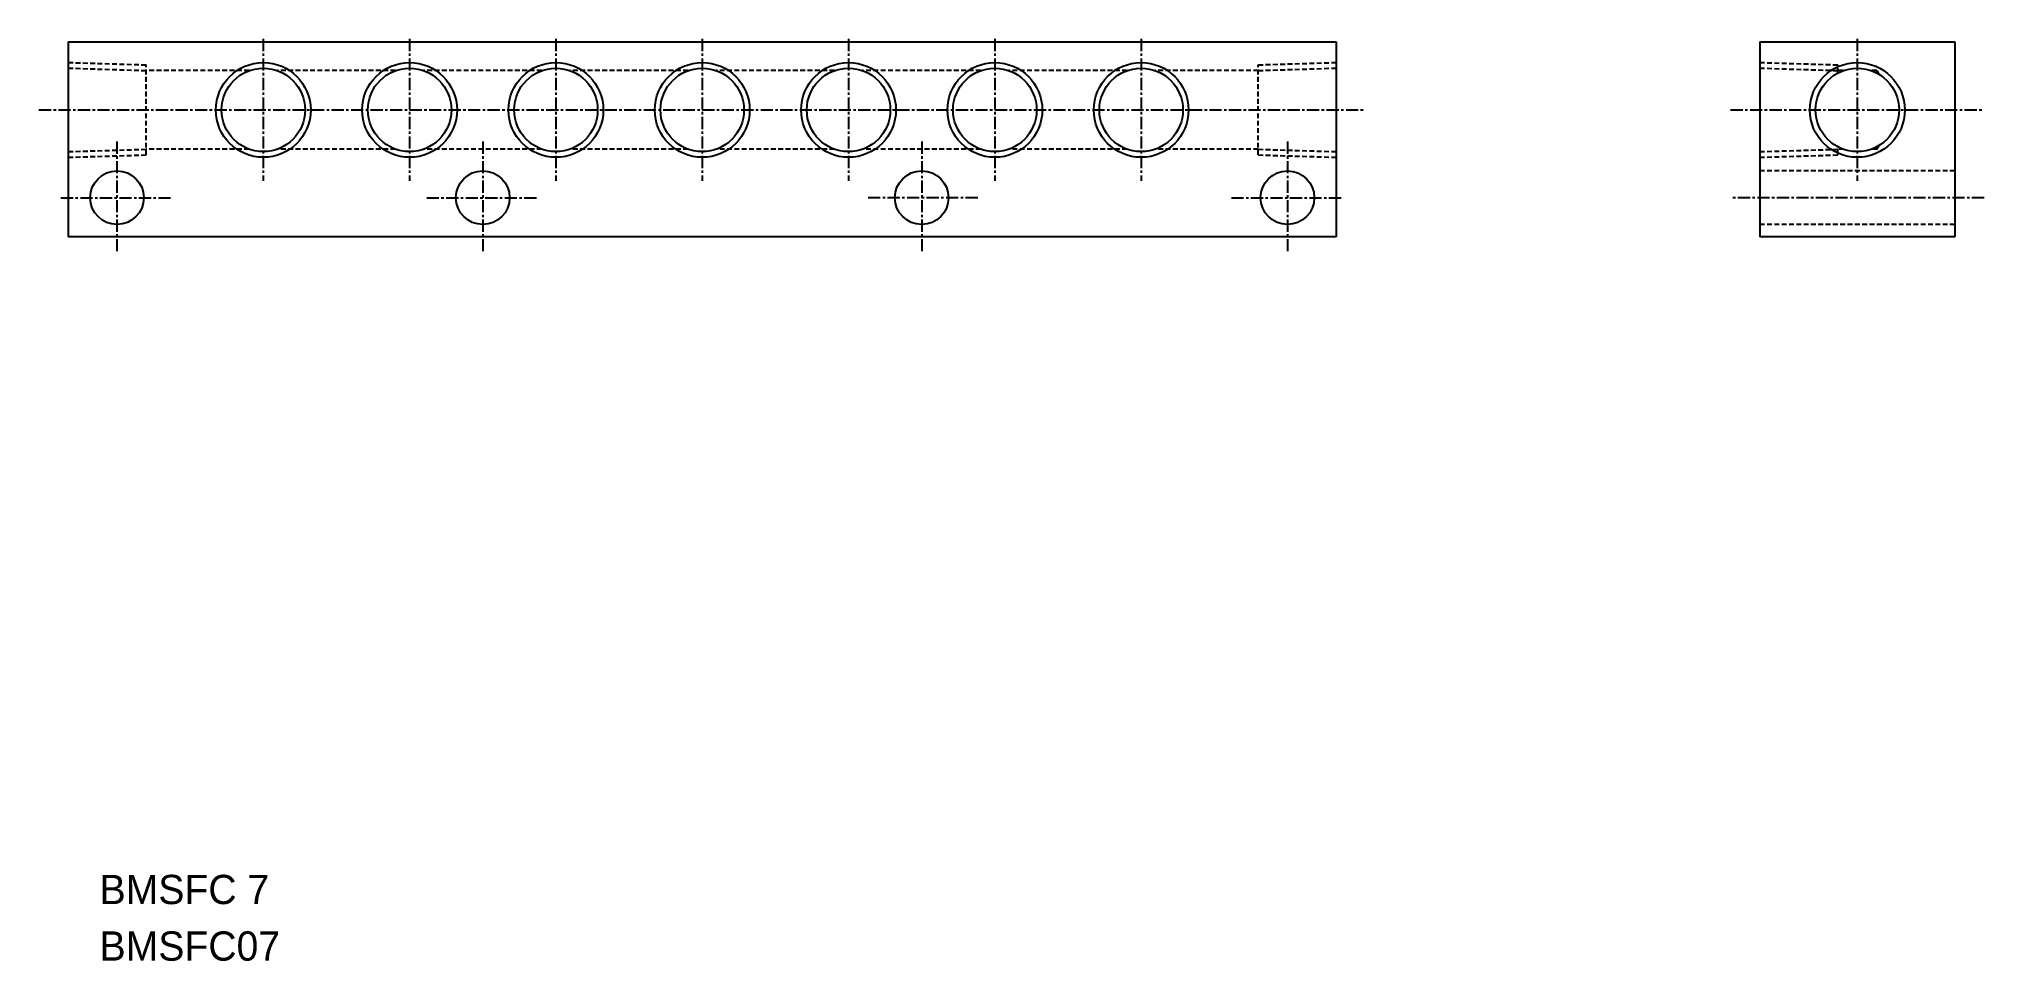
# Model space of a CAD drawing. Extents: x 532 to 732, y 716 to 811.
import ezdxf

# ---------------------------------------------------------------- set-up
doc = ezdxf.new("R2010")
doc.units = 0
doc.linetypes.add('CENTER', pattern=[2, 1.25, -0.25, 0.25, -0.25])
doc.linetypes.add('DASHED', pattern=[0.75, 0.5, -0.25])
doc.layers.get('0').update_dxf_attribs({"linetype": 'CONTINUOUS'})
doc.layers.add('CENTER', color=1, linetype='CENTER')

msp = doc.modelspace()

# ---------------------------------------------------------------- linework, layer by layer
at = {"color": 7, "linetype": 'CONTINUOUS'}
for p, q in [((535.44, 810.55), (665.44, 810.55)), ((535.44, 810.55), (535.44, 790.55)), ((665.44, 810.55), (665.44, 790.55)), ((708.86, 810.55), (708.86, 790.55)), ((708.86, 810.55), (728.86, 810.55)), ((728.86, 810.55), (728.86, 790.55)), ((665.44, 790.55), (535.44, 790.55)), ((728.86, 790.55), (708.86, 790.55))]:
    msp.add_line(p, q, dxfattribs=at)
at = {"color": 3, "linetype": 'DASHED'}
for p, q in [((535.44, 808.42), (543.44, 808.17)), ((535.44, 807.84), (543.44, 807.59)), ((543.44, 798.94), (543.44, 808.17)), ((657.44, 808.17), (665.44, 808.42)), ((657.44, 798.94), (657.44, 808.17)), ((657.44, 807.59), (665.44, 807.84)), ((708.86, 808.42), (716.86, 808.17)), ((708.86, 807.84), (716.86, 807.59)), ((716.86, 807.34), (716.86, 808.17)), ((553.99, 807.59), (543.44, 807.59)), ((568.99, 807.59), (556.88, 807.59)), ((583.99, 807.59), (571.88, 807.59)), ((592.94, 807.59), (586.88, 807.59)), ((598.99, 807.59), (592.94, 807.59)), ((613.99, 807.59), (601.88, 807.59)), ((613.99, 807.59), (607.94, 807.59)), ((628.99, 807.59), (616.88, 807.59)), ((643.99, 807.59), (631.88, 807.59)), ((657.44, 807.59), (646.88, 807.59)), ((717.42, 807.59), (716.86, 807.59)), ((720.86, 807.59), (720.3, 807.59)), ((720.86, 807.59), (721.07, 807.22)), ((720.86, 807.59), (720.86, 807.34)), ((723.14, 803.63), (723.19, 803.55)), ((723.14, 803.47), (723.19, 803.55)), ((716.86, 798.94), (716.86, 799.77)), ((720.86, 799.52), (721.07, 799.88)), ((720.86, 799.77), (720.86, 799.52)), ((535.44, 799.27), (543.44, 799.52)), ((535.44, 798.69), (543.44, 798.94)), ((553.99, 799.52), (543.44, 799.52)), ((568.99, 799.52), (556.88, 799.52)), ((583.99, 799.52), (571.88, 799.52)), ((592.94, 799.52), (586.88, 799.52)), ((598.99, 799.52), (592.94, 799.52)), ((613.99, 799.52), (601.88, 799.52)), ((613.99, 799.52), (607.94, 799.52)), ((628.99, 799.52), (616.88, 799.52)), ((643.99, 799.52), (631.88, 799.52)), ((657.44, 799.52), (646.88, 799.52)), ((657.44, 799.52), (665.44, 799.27)), ((657.44, 798.94), (665.44, 798.69)), ((708.86, 799.27), (716.86, 799.52)), ((708.86, 798.69), (716.86, 798.94)), ((717.42, 799.52), (716.86, 799.52)), ((720.86, 799.52), (720.3, 799.52)), ((728.86, 797.3), (708.86, 797.3)), ((728.86, 791.8), (708.86, 791.8))]:
    msp.add_line(p, q, dxfattribs=at)
at = {"color": 3, "linetype": 'CONTINUOUS'}
for centre in [(555.44, 803.55), (570.44, 803.55), (585.44, 803.55), (600.44, 803.55), (615.44, 803.55), (630.44, 803.55), (645.44, 803.55), (718.86, 803.55)]:
    msp.add_circle(centre, 4.86, dxfattribs=at)
at = {"color": 7, "linetype": 'CONTINUOUS'}
for centre, radius in [((555.44, 803.55), 4.28), ((570.44, 803.55), 4.28), ((585.44, 803.55), 4.28), ((600.44, 803.55), 4.28), ((615.44, 803.55), 4.28), ((630.44, 803.55), 4.28), ((645.44, 803.55), 4.28), ((718.86, 803.55), 4.28), ((540.44, 794.55), 2.75), ((577.94, 794.55), 2.75), ((622.94, 794.55), 2.75), ((660.44, 794.55), 2.75)]:
    msp.add_circle(centre, radius, dxfattribs=at)
at = {"layer": 'CENTER', "color": 1, "linetype": 'CENTER'}
for p, q in [((555.44, 810.84), (555.44, 796.27)), ((570.44, 810.84), (570.44, 796.27)), ((585.44, 810.84), (585.44, 796.27)), ((600.44, 810.84), (600.44, 796.27)), ((615.44, 810.84), (615.44, 796.27)), ((630.44, 810.84), (630.44, 796.27)), ((645.44, 810.84), (645.44, 796.27)), ((718.86, 810.84), (718.86, 796.27)), ((532.44, 803.55), (668.44, 803.55)), ((705.86, 803.55), (731.86, 803.55)), ((540.44, 800.3), (540.44, 788.8)), ((577.94, 800.3), (577.94, 788.8)), ((622.94, 800.3), (622.94, 788.8)), ((660.44, 800.3), (660.44, 788.8)), ((534.69, 794.55), (546.19, 794.55)), ((572.19, 794.55), (583.69, 794.55)), ((628.69, 794.55), (617.19, 794.55)), ((654.69, 794.55), (666.19, 794.55)), ((731.86, 794.55), (705.86, 794.55))]:
    msp.add_line(p, q, dxfattribs=at)

# ---------------------------------------------------------------- texts
at = {"color": 7, "linetype": 'CONTINUOUS'}
for s, p in [('BMSFC 7', (538.66, 722.1)), ('BMSFC07', (538.66, 716.3))]:
    msp.add_text(s, height=3, dxfattribs=at).set_placement(p)

doc.saveas('drawing.dxf')
